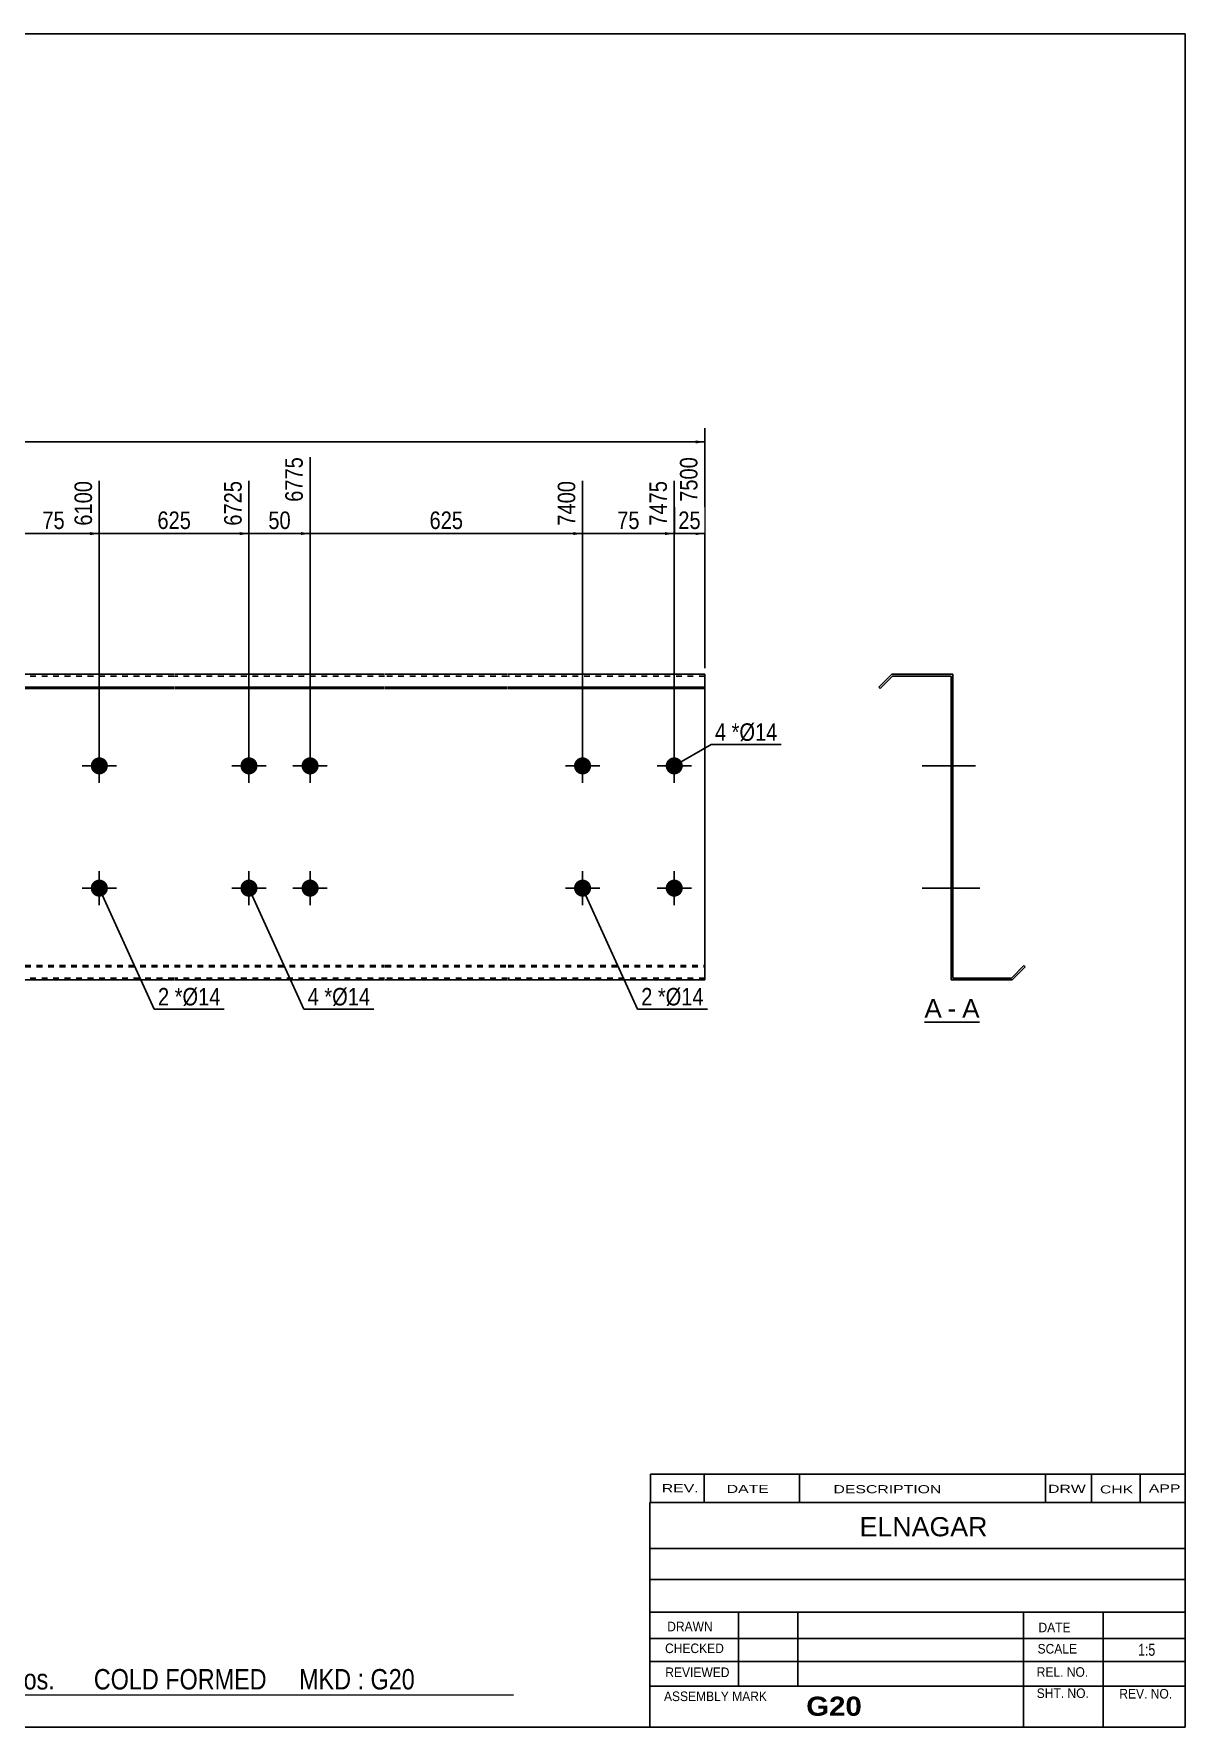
# Model space of a CAD drawing. Header units: millimetres. Extents: x -71 to 331, y -147 to 130.
# Drawn here: x 142.8 to 331.2, y -147.2 to 129.8 of the extents above; entities that cross this region are included whole.
import ezdxf

# ---------------------------------------------------------------- set-up
doc = ezdxf.new("R2010")
doc.units = ezdxf.units.MM
doc.linetypes.add('DXK_LINE_DOT1', pattern=[1.8814, 0.9407, -0.9407])
doc.styles.add('Arial', font='ARIAL.TTF', dxfattribs={"height": 0.2})
doc.styles.add('Arial Bold', font='ARIALBD.TTF', dxfattribs={"height": 0.2})
doc.styles.add('Arial Narrow', font='ARIALN.TTF', dxfattribs={"height": 0.2})

# ---------------------------------------------------------------- blocks, each defined once
blk = doc.blocks.new('Unknown-629097540-1776')
at = {"color": 5, "linetype": 'Continuous'}
for p, q in [((331.25, 129.75), (-68.75, 129.75)), ((-68.75, 129.75), (-68.75, -147.25)), ((331.25, -147.25), (331.25, 129.75)), ((-68.75, -147.25), (331.25, -147.25))]:
    blk.add_line(p, q, dxfattribs=at)
at = {"color": 174, "linetype": 'Continuous', "style": 'Arial'}
blk.add_text('Tekla structures', height=1.9102, rotation=90, dxfattribs=at).set_placement((-69.25, -146.75))
blk = doc.blocks.new('Unknown-629097540-12 - 1222')
at = {"color": 7, "linetype": 'Continuous'}
blk.add_line((288.58, -31.95), (297.61, -31.95), dxfattribs=at)
at = {"color": 0, "linetype": 'Continuous'}
blk.add_wipeout([(291.42, -31.2), (291.42, -28), (288.58, -28), (288.58, -31.2)], dxfattribs=at)
blk.add_wipeout([(293.8, -31.2), (293.8, -28), (292.38, -28), (292.38, -31.2)], dxfattribs=at)
at = {"color": 96, "linetype": 'Continuous', "style": 'Arial'}
blk.add_text('A', height=3.06, dxfattribs=at).set_placement((288.58, -31.2))
at = {"color": 0, "linetype": 'Continuous'}
blk.add_wipeout([(297.61, -31.2), (297.61, -28), (294.76, -28), (294.76, -31.2)], dxfattribs=at)
at = {"color": 96, "linetype": 'Continuous', "style": 'Arial'}
for s, p in [('-', (292.38, -31.2)), ('A', (294.76, -31.2))]:
    blk.add_text(s, height=3.06, dxfattribs=at).set_placement(p)
blk = doc.blocks.new('Bolt-629097540-1215 - 1201')
at = {"linetype": 'Continuous'}
blk.add_hatch(color=3, dxfattribs=at).paths.add_polyline_path([(154.96, -10, -1), (152.16, -10, -1)])
at = {"color": 3, "linetype": 'Continuous'}
for p, q in [((153.56, -7.2), (153.56, -12.8)), ((150.76, -10), (156.36, -10))]:
    blk.add_line(p, q, dxfattribs=at)
blk = doc.blocks.new('Part-629097540-1204 - 1201')
at = {"color": 2, "linetype": 'Continuous'}
for p, q in [((0, 25), (0, -25)), ((32.19, 25), (0, 25)), ((52.29, 25), (32.29, 25)), ((86.78, 25), (52.39, 25)), ((126.27, 25), (86.88, 25)), ((165.76, 25), (126.37, 25)), ((200.25, 25), (165.86, 25)), ((220.35, 25), (200.35, 25)), ((252.64, 25), (220.45, 25)), ((252.64, 25), (252.64, -25)), ((0, 22.88), (32.19, 22.88)), ((0, 22.67), (32.19, 22.67)), ((32.29, 22.88), (52.29, 22.88)), ((32.29, 22.67), (52.29, 22.67)), ((52.39, 22.88), (86.78, 22.88)), ((52.39, 22.67), (86.78, 22.67)), ((86.88, 22.88), (126.27, 22.88)), ((86.88, 22.67), (126.27, 22.67)), ((126.37, 22.88), (165.76, 22.88)), ((126.37, 22.67), (165.76, 22.67)), ((165.86, 22.88), (200.25, 22.88)), ((165.86, 22.67), (200.25, 22.67)), ((200.35, 22.88), (220.35, 22.88)), ((200.35, 22.67), (220.35, 22.67)), ((220.45, 22.88), (252.64, 22.88)), ((220.45, 22.67), (252.64, 22.67)), ((32.19, -25), (0, -25)), ((52.29, -25), (32.29, -25)), ((86.78, -25), (52.39, -25)), ((126.27, -25), (86.88, -25)), ((165.76, -25), (126.37, -25)), ((200.25, -25), (165.86, -25)), ((220.35, -25), (200.35, -25)), ((252.64, -25), (220.45, -25))]:
    blk.add_line(p, q, dxfattribs=at)
at = {"color": 7, "linetype": 'DXK_LINE_DOT1'}
for p, q in [((32.19, 24.7), (0, 24.7)), ((52.29, 24.7), (32.29, 24.7)), ((86.78, 24.7), (52.39, 24.7)), ((126.27, 24.7), (86.88, 24.7)), ((165.76, 24.7), (126.37, 24.7)), ((200.25, 24.7), (165.86, 24.7)), ((220.35, 24.7), (200.35, 24.7)), ((252.64, 24.7), (220.45, 24.7)), ((0, -22.67), (32.19, -22.67)), ((0, -22.88), (32.19, -22.88)), ((32.19, -24.7), (0, -24.7)), ((32.29, -22.67), (52.29, -22.67)), ((32.29, -22.88), (52.29, -22.88)), ((52.29, -24.7), (32.29, -24.7)), ((52.39, -22.67), (86.78, -22.67)), ((52.39, -22.88), (86.78, -22.88)), ((86.78, -24.7), (52.39, -24.7)), ((86.88, -22.67), (126.27, -22.67)), ((86.88, -22.88), (126.27, -22.88)), ((126.27, -24.7), (86.88, -24.7)), ((126.37, -22.67), (165.76, -22.67)), ((126.37, -22.88), (165.76, -22.88)), ((165.76, -24.7), (126.37, -24.7)), ((165.86, -22.67), (200.25, -22.67)), ((165.86, -22.88), (200.25, -22.88)), ((200.25, -24.7), (165.86, -24.7)), ((200.35, -22.67), (220.35, -22.67)), ((200.35, -22.88), (220.35, -22.88)), ((220.35, -24.7), (200.35, -24.7)), ((220.45, -22.67), (252.64, -22.67)), ((220.45, -22.88), (252.64, -22.88)), ((252.64, -24.7), (220.45, -24.7))]:
    blk.add_line(p, q, dxfattribs=at)
blk = doc.blocks.new('Bolt-629097540-1212 - 1201')
at = {"linetype": 'Continuous'}
for points in [[(139.96, -10, -1), (137.16, -10, -1)], [(249.04, -10, -1), (246.24, -10, -1)]]:
    blk.add_hatch(color=3, dxfattribs=at).paths.add_polyline_path(points)
at = {"color": 3, "linetype": 'Continuous'}
for p, q in [((138.56, -7.2), (138.56, -12.8)), ((247.64, -7.2), (247.64, -12.8)), ((141.36, -10), (135.76, -10)), ((250.44, -10), (244.84, -10))]:
    blk.add_line(p, q, dxfattribs=at)
blk = doc.blocks.new('Bolt-629097540-1213 - 1201')
at = {"linetype": 'Continuous'}
for points in [[(139.96, 10, -1), (137.16, 10, -1)], [(249.04, 10, -1), (246.24, 10, -1)]]:
    blk.add_hatch(color=3, dxfattribs=at).paths.add_polyline_path(points)
at = {"color": 3, "linetype": 'Continuous'}
for p, q in [((138.56, 12.8), (138.56, 7.2)), ((247.64, 12.8), (247.64, 7.2)), ((141.36, 10), (135.76, 10)), ((250.44, 10), (244.84, 10))]:
    blk.add_line(p, q, dxfattribs=at)
blk = doc.blocks.new('Bolt-629097540-1214 - 1201')
at = {"linetype": 'Continuous'}
for points in [[(179.45, 10, -1), (176.65, 10, -1)], [(189.45, 10, -1), (186.65, 10, -1)], [(179.45, -10, -1), (176.65, -10, -1)], [(189.45, -10, -1), (186.65, -10, -1)]]:
    blk.add_hatch(color=3, dxfattribs=at).paths.add_polyline_path(points)
at = {"color": 3, "linetype": 'Continuous'}
for p, q in [((178.05, 12.8), (178.05, 7.2)), ((188.05, 12.8), (188.05, 7.2)), ((175.25, 10), (180.85, 10)), ((185.25, 10), (190.85, 10)), ((178.05, -7.2), (178.05, -12.8)), ((188.05, -7.2), (188.05, -12.8)), ((175.25, -10), (180.85, -10)), ((185.25, -10), (190.85, -10))]:
    blk.add_line(p, q, dxfattribs=at)
blk = doc.blocks.new('Bolt-629097540-1216 - 1201')
at = {"linetype": 'Continuous'}
blk.add_hatch(color=3, dxfattribs=at).paths.add_polyline_path([(234.04, -10, -1), (231.24, -10, -1)])
at = {"color": 3, "linetype": 'Continuous'}
for p, q in [((232.64, -7.2), (232.64, -12.8)), ((229.84, -10), (235.44, -10))]:
    blk.add_line(p, q, dxfattribs=at)
blk = doc.blocks.new('Bolt-629097540-1217 - 1201')
at = {"linetype": 'Continuous'}
blk.add_hatch(color=3, dxfattribs=at).paths.add_polyline_path([(234.04, 10, -1), (231.24, 10, -1)])
at = {"color": 3, "linetype": 'Continuous'}
for p, q in [((232.64, 12.8), (232.64, 7.2)), ((235.44, 10), (229.84, 10))]:
    blk.add_line(p, q, dxfattribs=at)
blk = doc.blocks.new('Bolt-629097540-1218 - 1201')
at = {"linetype": 'Continuous'}
blk.add_hatch(color=3, dxfattribs=at).paths.add_polyline_path([(154.96, 10, -1), (152.16, 10, -1)])
at = {"color": 3, "linetype": 'Continuous'}
for p, q in [((153.56, 12.8), (153.56, 7.2)), ((156.36, 10), (150.76, 10))]:
    blk.add_line(p, q, dxfattribs=at)
blk = doc.blocks.new('Bolt-629097540-1224 - 1222')
at = {"linetype": 'Continuous'}
for points in [[(293.24, 8.6), (293.24, 11.4), (292.94, 11.4), (292.94, 8.6)], [(293.24, 8.6), (293.24, 11.4), (292.94, 11.4), (292.94, 8.6)], [(293.24, -11.4), (293.24, -8.6), (292.94, -8.6), (292.94, -11.4)], [(293.24, -11.4), (293.24, -8.6), (292.94, -8.6), (292.94, -11.4)]]:
    blk.add_hatch(color=3, dxfattribs=at).paths.add_polyline_path(points)
at = {"color": 3, "linetype": 'Continuous'}
for p, q in [((292.94, 11.4), (293.24, 11.4)), ((292.94, 11.4), (293.24, 11.4)), ((290.34, 10), (296.94, 10)), ((290.34, 10), (296.94, 10)), ((292.94, 8.6), (293.24, 8.6)), ((292.94, 8.6), (293.24, 8.6)), ((290.34, -10), (296.94, -10)), ((290.34, -10), (296.94, -10)), ((292.94, -8.6), (293.24, -8.6)), ((292.94, -8.6), (293.24, -8.6)), ((292.94, -11.4), (293.24, -11.4)), ((292.94, -11.4), (293.24, -11.4))]:
    blk.add_line(p, q, dxfattribs=at)
blk = doc.blocks.new('Part-629097540-1223 - 1222')
at = {"color": 2, "linetype": 'Continuous'}
for p, q in [((283.24, 25), (281.12, 22.88)), ((283.24, 25), (293.24, 25)), ((293.24, -24.7), (293.24, 25)), ((281.12, 22.88), (281.33, 22.67)), ((283.37, 24.7), (281.33, 22.67)), ((283.37, 24.7), (292.94, 24.7)), ((292.94, 24.7), (292.94, -25)), ((302.82, -24.7), (293.24, -24.7)), ((302.82, -24.7), (304.85, -22.67)), ((302.94, -25), (305.06, -22.88)), ((305.06, -22.88), (304.85, -22.67)), ((302.94, -25), (292.94, -25))]:
    blk.add_line(p, q, dxfattribs=at)
blk = doc.blocks.new('Bolt-629097540-1225 - 1222')
at = {"linetype": 'Continuous'}
blk.add_hatch(color=3, dxfattribs=at).paths.add_polyline_path([(293.24, -11.4), (293.24, -8.6), (292.94, -8.6), (292.94, -11.4)])
at = {"color": 3, "linetype": 'Continuous'}
for p, q in [((291.04, -10), (297.64, -10)), ((292.94, -8.6), (293.24, -8.6)), ((292.94, -11.4), (293.24, -11.4))]:
    blk.add_line(p, q, dxfattribs=at)
blk = doc.blocks.new('Bolt-629097540-1226 - 1222')
at = {"linetype": 'Continuous'}
blk.add_hatch(color=3, dxfattribs=at).paths.add_polyline_path([(293.24, -11.4), (293.24, -8.6), (292.94, -8.6), (292.94, -11.4)])
at = {"color": 3, "linetype": 'Continuous'}
for p, q in [((291.04, -10), (297.64, -10)), ((292.94, -8.6), (293.24, -8.6)), ((292.94, -11.4), (293.24, -11.4))]:
    blk.add_line(p, q, dxfattribs=at)
blk = doc.blocks.new('Bolt-629097540-1227 - 1222')
at = {"linetype": 'Continuous'}
blk.add_hatch(color=3, dxfattribs=at).paths.add_polyline_path([(293.24, 8.6), (293.24, 11.4), (292.94, 11.4), (292.94, 8.6)])
at = {"color": 3, "linetype": 'Continuous'}
for p, q in [((293.24, 11.4), (292.94, 11.4)), ((294.84, 10), (288.24, 10)), ((293.24, 8.6), (292.94, 8.6))]:
    blk.add_line(p, q, dxfattribs=at)
blk = doc.blocks.new('Bolt-629097540-1228 - 1222')
at = {"linetype": 'Continuous'}
blk.add_hatch(color=3, dxfattribs=at).paths.add_polyline_path([(293.24, 8.6), (293.24, 11.4), (292.94, 11.4), (292.94, 8.6)])
at = {"color": 3, "linetype": 'Continuous'}
for p, q in [((293.24, 11.4), (292.94, 11.4)), ((294.84, 10), (288.24, 10)), ((293.24, 8.6), (292.94, 8.6))]:
    blk.add_line(p, q, dxfattribs=at)
blk = doc.blocks.new('Bolt-629097540-1229 - 1222')
at = {"linetype": 'Continuous'}
blk.add_hatch(color=3, dxfattribs=at).paths.add_polyline_path([(293.24, -11.4), (293.24, -8.6), (292.94, -8.6), (292.94, -11.4)])
blk.add_hatch(color=3, dxfattribs=at).paths.add_polyline_path([(293.24, -11.4), (293.24, -8.6), (292.94, -8.6), (292.94, -11.4)])
at = {"color": 3, "linetype": 'Continuous'}
for p, q in [((294.84, -10), (288.24, -10)), ((294.84, -10), (288.24, -10)), ((293.24, -8.6), (292.94, -8.6)), ((293.24, -8.6), (292.94, -8.6)), ((293.24, -11.4), (292.94, -11.4)), ((293.24, -11.4), (292.94, -11.4))]:
    blk.add_line(p, q, dxfattribs=at)
blk = doc.blocks.new('Bolt-629097540-1230 - 1222')
at = {"linetype": 'Continuous'}
blk.add_hatch(color=3, dxfattribs=at).paths.add_polyline_path([(293.24, 8.6), (293.24, 11.4), (292.94, 11.4), (292.94, 8.6)])
blk.add_hatch(color=3, dxfattribs=at).paths.add_polyline_path([(293.24, 8.6), (293.24, 11.4), (292.94, 11.4), (292.94, 8.6)])
at = {"color": 3, "linetype": 'Continuous'}
for p, q in [((293.24, 11.4), (292.94, 11.4)), ((293.24, 11.4), (292.94, 11.4)), ((294.84, 10), (288.24, 10)), ((294.84, 10), (288.24, 10)), ((293.24, 8.6), (292.94, 8.6)), ((293.24, 8.6), (292.94, 8.6))]:
    blk.add_line(p, q, dxfattribs=at)
blk = doc.blocks.new('Bolt-629097540-1231 - 1222')
at = {"linetype": 'Continuous'}
blk.add_hatch(color=3, dxfattribs=at).paths.add_polyline_path([(293.24, -11.4), (293.24, -8.6), (292.94, -8.6), (292.94, -11.4)])
blk.add_hatch(color=3, dxfattribs=at).paths.add_polyline_path([(293.24, -11.4), (293.24, -8.6), (292.94, -8.6), (292.94, -11.4)])
at = {"color": 3, "linetype": 'Continuous'}
for p, q in [((294.84, -10), (288.24, -10)), ((294.84, -10), (288.24, -10)), ((293.24, -8.6), (292.94, -8.6)), ((293.24, -8.6), (292.94, -8.6)), ((293.24, -11.4), (292.94, -11.4)), ((293.24, -11.4), (292.94, -11.4))]:
    blk.add_line(p, q, dxfattribs=at)
blk = doc.blocks.new('Bolt-629097540-1232 - 1222')
at = {"linetype": 'Continuous'}
blk.add_hatch(color=3, dxfattribs=at).paths.add_polyline_path([(293.24, 8.6), (293.24, 11.4), (292.94, 11.4), (292.94, 8.6)])
blk.add_hatch(color=3, dxfattribs=at).paths.add_polyline_path([(293.24, 8.6), (293.24, 11.4), (292.94, 11.4), (292.94, 8.6)])
at = {"color": 3, "linetype": 'Continuous'}
for p, q in [((293.24, 11.4), (292.94, 11.4)), ((293.24, 11.4), (292.94, 11.4)), ((294.84, 10), (288.24, 10)), ((294.84, 10), (288.24, 10)), ((293.24, 8.6), (292.94, 8.6)), ((293.24, 8.6), (292.94, 8.6))]:
    blk.add_line(p, q, dxfattribs=at)
blk = doc.blocks.new('Bolt-629097540-1233 - 1222')
at = {"linetype": 'Continuous'}
for points in [[(293.24, 8.6), (293.24, 11.4), (292.94, 11.4), (292.94, 8.6)], [(293.24, 8.6), (293.24, 11.4), (292.94, 11.4), (292.94, 8.6)], [(293.24, -11.4), (293.24, -8.6), (292.94, -8.6), (292.94, -11.4)], [(293.24, -11.4), (293.24, -8.6), (292.94, -8.6), (292.94, -11.4)]]:
    blk.add_hatch(color=3, dxfattribs=at).paths.add_polyline_path(points)
at = {"color": 3, "linetype": 'Continuous'}
for p, q in [((292.94, 11.4), (293.24, 11.4)), ((292.94, 11.4), (293.24, 11.4)), ((290.34, 10), (296.94, 10)), ((290.34, 10), (296.94, 10)), ((292.94, 8.6), (293.24, 8.6)), ((292.94, 8.6), (293.24, 8.6)), ((290.34, -10), (296.94, -10)), ((290.34, -10), (296.94, -10)), ((292.94, -8.6), (293.24, -8.6)), ((292.94, -8.6), (293.24, -8.6)), ((292.94, -11.4), (293.24, -11.4)), ((292.94, -11.4), (293.24, -11.4))]:
    blk.add_line(p, q, dxfattribs=at)
blk = doc.blocks.new('Bolt-629097540-1234 - 1222')
at = {"linetype": 'Continuous'}
blk.add_hatch(color=3, dxfattribs=at).paths.add_polyline_path([(293.24, -11.4), (293.24, -8.6), (292.94, -8.6), (292.94, -11.4)])
at = {"color": 3, "linetype": 'Continuous'}
for p, q in [((291.04, -10), (297.64, -10)), ((292.94, -8.6), (293.24, -8.6)), ((292.94, -11.4), (293.24, -11.4))]:
    blk.add_line(p, q, dxfattribs=at)
blk = doc.blocks.new('Bolt-629097540-1235 - 1222')
at = {"linetype": 'Continuous'}
blk.add_hatch(color=3, dxfattribs=at).paths.add_polyline_path([(293.24, -11.4), (293.24, -8.6), (292.94, -8.6), (292.94, -11.4)])
at = {"color": 3, "linetype": 'Continuous'}
for p, q in [((291.04, -10), (297.64, -10)), ((292.94, -8.6), (293.24, -8.6)), ((292.94, -11.4), (293.24, -11.4))]:
    blk.add_line(p, q, dxfattribs=at)
blk = doc.blocks.new('Bolt-629097540-1236 - 1222')
at = {"linetype": 'Continuous'}
blk.add_hatch(color=3, dxfattribs=at).paths.add_polyline_path([(293.24, 8.6), (293.24, 11.4), (292.94, 11.4), (292.94, 8.6)])
at = {"color": 3, "linetype": 'Continuous'}
for p, q in [((293.24, 11.4), (292.94, 11.4)), ((294.84, 10), (288.24, 10)), ((293.24, 8.6), (292.94, 8.6))]:
    blk.add_line(p, q, dxfattribs=at)
blk = doc.blocks.new('Bolt-629097540-1237 - 1222')
at = {"linetype": 'Continuous'}
blk.add_hatch(color=3, dxfattribs=at).paths.add_polyline_path([(293.24, 8.6), (293.24, 11.4), (292.94, 11.4), (292.94, 8.6)])
at = {"color": 3, "linetype": 'Continuous'}
for p, q in [((293.24, 11.4), (292.94, 11.4)), ((294.84, 10), (288.24, 10)), ((293.24, 8.6), (292.94, 8.6))]:
    blk.add_line(p, q, dxfattribs=at)
blk = doc.blocks.new('StraightDimension-629097540-1334 - 1201')
at = {"linetype": 'Continuous'}
for points in [[(1.5, 62.75), (0, 63), (1.5, 63.25)], [(251.14, 63.25), (252.64, 63), (251.14, 62.75)]]:
    blk.add_hatch(color=7, dxfattribs=at).paths.add_polyline_path(points)
at = {"color": 7, "linetype": 'Continuous'}
for p, q in [((0, 26), (0, 65.25)), ((252.64, 26), (252.64, 65.25)), ((0, 63), (252.64, 63))]:
    blk.add_line(p, q, dxfattribs=at)
at = {"color": 0}
blk.add_wipeout([(130.58, 63.15), (130.58, 67.35), (122.06, 67.35), (122.06, 63.15)], dxfattribs=at)
at = {"color": 3, "style": 'Arial Narrow'}
blk.add_text('7500', height=2.863, dxfattribs=at).set_placement((122.66, 63.75))
blk = doc.blocks.new('StraightDimension-629097540-1249 - 1201')
at = {"linetype": 'Continuous'}
blk.add_hatch(color=7, dxfattribs=at).paths.add_polyline_path([(251.14, 48.25), (252.64, 48), (251.14, 47.75)])
at = {"color": 7, "linetype": 'Continuous'}
for p, q in [((252.64, 26), (252.64, 60.51)), ((247.64, 11), (247.64, 56.61)), ((247.64, 48), (252.64, 48))]:
    blk.add_line(p, q, dxfattribs=at)
at = {"color": 0}
blk.add_wipeout([(252.57, 48.15), (252.57, 52.35), (247.71, 52.35), (247.71, 48.15)], dxfattribs=at)
at = {"color": 0, "linetype": 'Continuous'}
blk.add_wipeout([(252.04, 61.11), (247.84, 61.11), (247.84, 52.6), (252.04, 52.6)], dxfattribs=at)
at = {"color": 3, "linetype": 'Continuous', "style": 'Arial Narrow'}
blk.add_text('7500', height=2.863, rotation=90.0002, dxfattribs=at).set_placement((251.44, 53.2))
at = {"color": 3, "style": 'Arial Narrow'}
blk.add_text('25', height=2.863, dxfattribs=at).set_placement((248.31, 48.75))
blk = doc.blocks.new('StraightDimension-629097540-1250 - 1201')
at = {"linetype": 'Continuous'}
blk.add_hatch(color=7, dxfattribs=at).paths.add_polyline_path([(246.14, 48.25), (247.64, 48), (246.14, 47.75)])
at = {"color": 7, "linetype": 'Continuous'}
for p, q in [((232.64, 11), (232.64, 56.61)), ((247.64, 11), (247.64, 56.61)), ((232.64, 48), (247.64, 48))]:
    blk.add_line(p, q, dxfattribs=at)
at = {"color": 0}
blk.add_wipeout([(242.57, 48.15), (242.57, 52.35), (237.71, 52.35), (237.71, 48.15)], dxfattribs=at)
at = {"color": 0, "linetype": 'Continuous'}
blk.add_wipeout([(247.04, 57.21), (242.84, 57.21), (242.84, 48.7), (247.04, 48.7)], dxfattribs=at)
at = {"color": 3, "linetype": 'Continuous', "style": 'Arial Narrow'}
blk.add_text('7475', height=2.863, rotation=90.0002, dxfattribs=at).set_placement((246.44, 49.3))
at = {"color": 3, "style": 'Arial Narrow'}
blk.add_text('75', height=2.863, dxfattribs=at).set_placement((238.31, 48.75))
blk = doc.blocks.new('StraightDimension-629097540-1251 - 1201')
at = {"linetype": 'Continuous'}
blk.add_hatch(color=7, dxfattribs=at).paths.add_polyline_path([(231.14, 48.25), (232.64, 48), (231.14, 47.75)])
at = {"color": 7, "linetype": 'Continuous'}
for p, q in [((188.05, 11), (188.05, 60.51)), ((232.64, 11), (232.64, 56.61)), ((188.05, 48), (232.64, 48))]:
    blk.add_line(p, q, dxfattribs=at)
at = {"color": 0, "linetype": 'Continuous'}
blk.add_wipeout([(232.04, 57.21), (227.84, 57.21), (227.84, 48.7), (232.04, 48.7)], dxfattribs=at)
at = {"color": 0}
blk.add_wipeout([(213.69, 48.15), (213.69, 52.35), (207, 52.35), (207, 48.15)], dxfattribs=at)
at = {"color": 3, "linetype": 'Continuous', "style": 'Arial Narrow'}
blk.add_text('7400', height=2.863, rotation=90.0002, dxfattribs=at).set_placement((231.44, 49.3))
at = {"color": 3, "style": 'Arial Narrow'}
blk.add_text('625', height=2.863, dxfattribs=at).set_placement((207.6, 48.75))
blk = doc.blocks.new('StraightDimension-629097540-1252 - 1201')
at = {"linetype": 'Continuous'}
blk.add_hatch(color=7, dxfattribs=at).paths.add_polyline_path([(186.55, 48.25), (188.05, 48), (186.55, 47.75)])
at = {"color": 7, "linetype": 'Continuous'}
for p, q in [((188.05, 11), (188.05, 60.51)), ((178.05, 11), (178.05, 56.61)), ((178.05, 48), (188.05, 48))]:
    blk.add_line(p, q, dxfattribs=at)
at = {"color": 0}
blk.add_wipeout([(185.48, 48.15), (185.48, 52.35), (180.62, 52.35), (180.62, 48.15)], dxfattribs=at)
at = {"color": 0, "linetype": 'Continuous'}
blk.add_wipeout([(187.45, 61.11), (183.25, 61.11), (183.25, 52.6), (187.45, 52.6)], dxfattribs=at)
at = {"color": 3, "linetype": 'Continuous', "style": 'Arial Narrow'}
blk.add_text('6775', height=2.863, rotation=90.0002, dxfattribs=at).set_placement((186.85, 53.2))
at = {"color": 3, "style": 'Arial Narrow'}
blk.add_text('50', height=2.863, dxfattribs=at).set_placement((181.22, 48.75))
blk = doc.blocks.new('StraightDimension-629097540-1253 - 1201')
at = {"linetype": 'Continuous'}
blk.add_hatch(color=7, dxfattribs=at).paths.add_polyline_path([(176.55, 48.25), (178.05, 48), (176.55, 47.75)])
at = {"color": 7, "linetype": 'Continuous'}
for p, q in [((153.56, 11), (153.56, 56.61)), ((178.05, 11), (178.05, 56.61)), ((153.56, 48), (178.05, 48))]:
    blk.add_line(p, q, dxfattribs=at)
at = {"color": 0, "linetype": 'Continuous'}
blk.add_wipeout([(177.45, 57.21), (173.25, 57.21), (173.25, 48.7), (177.45, 48.7)], dxfattribs=at)
at = {"color": 0}
blk.add_wipeout([(169.15, 48.15), (169.15, 52.35), (162.47, 52.35), (162.47, 48.15)], dxfattribs=at)
at = {"color": 3, "linetype": 'Continuous', "style": 'Arial Narrow'}
blk.add_text('6725', height=2.863, rotation=90.0002, dxfattribs=at).set_placement((176.85, 49.3))
at = {"color": 3, "style": 'Arial Narrow'}
blk.add_text('625', height=2.863, dxfattribs=at).set_placement((163.07, 48.75))
blk = doc.blocks.new('StraightDimension-629097540-1254 - 1201')
at = {"linetype": 'Continuous'}
blk.add_hatch(color=7, dxfattribs=at).paths.add_polyline_path([(152.06, 48.25), (153.56, 48), (152.06, 47.75)])
at = {"color": 7, "linetype": 'Continuous'}
for p, q in [((138.56, 11), (138.56, 56.61)), ((153.56, 11), (153.56, 56.61)), ((138.56, 48), (153.56, 48))]:
    blk.add_line(p, q, dxfattribs=at)
at = {"color": 0}
blk.add_wipeout([(148.49, 48.15), (148.49, 52.35), (143.64, 52.35), (143.64, 48.15)], dxfattribs=at)
at = {"color": 0, "linetype": 'Continuous'}
blk.add_wipeout([(152.96, 57.21), (148.76, 57.21), (148.76, 48.7), (152.96, 48.7)], dxfattribs=at)
at = {"color": 3, "linetype": 'Continuous', "style": 'Arial Narrow'}
blk.add_text('6100', height=2.863, rotation=90.0002, dxfattribs=at).set_placement((152.36, 49.3))
at = {"color": 3, "style": 'Arial Narrow'}
blk.add_text('75', height=2.863, dxfattribs=at).set_placement((144.24, 48.75))
blk = doc.blocks.new('CBS_CALLOFF-629097540-1804')
at = {"color": 7, "linetype": 'Continuous'}
blk.add_line((105.13, -141.98), (221.36, -142), dxfattribs=at)
at = {"color": 3, "linetype": 'Continuous', "style": 'Arial Narrow'}
blk.add_text('QTY= 22 Nos.      COLD FORMED     MKD : G20', height=3.3405, dxfattribs=at).set_placement((121.92, -141.09))
blk = doc.blocks.new('CBS_NAME_BLOG-629097540-1805')
at = {"color": 7, "linetype": 'Continuous'}
for p, q in [((243.66, -110.5), (331.18, -110.5)), ((243.66, -147.21), (243.66, -110.5)), ((243.66, -118.04), (331.18, -118.04)), ((243.73, -123.09), (331.25, -123.09)), ((243.66, -128.46), (331.18, -128.46)), ((258.18, -140.57), (258.18, -128.47)), ((267.87, -140.54), (267.87, -128.47)), ((304.78, -147.21), (304.78, -128.48)), ((317.83, -147.21), (317.83, -128.47)), ((243.67, -132.76), (331.25, -132.74)), ((243.66, -136.51), (331.18, -136.51)), ((243.66, -140.55), (331.18, -140.55)), ((243.66, -147.25), (331.25, -147.25))]:
    blk.add_line(p, q, dxfattribs=at)
at = {"color": 3, "linetype": 'Continuous', "style": 'Arial'}
blk.add_text('ELNAGAR', height=3.133, dxfattribs=at).set_placement((277.98, -116.03))
at = {"color": 3, "linetype": 'Continuous'}
for s, height, style, width, p in [('DRAWN', 1.566, 'Arial', 0.9, (246.49, -131.57)), ('DATE', 1.566, 'Arial', 0.9, (307.25, -131.73)), ('CHECKED', 1.566, 'Arial', 0.9, (246.14, -135.14)), ('SCALE', 1.566, 'Arial', 0.9, (307.1, -135.21)), ('1:5', 1.957, 'Arial Narrow', 0.9, (323.55, -135.57)), ('REVIEWED', 1.566, 'Arial', 0.9, (246.18, -139.06)), ('REL. NO.', 1.566, 'Arial', 0.9, (306.96, -139.01)), ('SHT. NO.', 1.566, 'Arial', 0.9, (306.96, -142.48)), ('REV. NO.', 1.566, 'Arial', 0.9, (320.48, -142.57)), ('ASSEMBLY MARK', 1.5663, 'Arial', 0.9, (245.96, -142.99)), ('G20', 3.131, 'Arial Bold', 1.1, (269.24, -145.39))]:
    blk.add_text(s, height=height, dxfattribs=dict(at, style=style, width=width)).set_placement(p)
blk = doc.blocks.new('CBS_REVISION-629097540-1806')
at = {"color": 7, "linetype": 'Continuous'}
for p, q in [((243.74, -105.87), (331.24, -105.87)), ((243.74, -105.87), (243.74, -110.5)), ((252.54, -105.87), (252.54, -110.5)), ((268.13, -105.87), (268.13, -110.44)), ((308.39, -105.87), (308.39, -110.5)), ((315.93, -105.87), (315.93, -110.5)), ((323.88, -105.87), (323.88, -110.5)), ((243.74, -110.5), (331.24, -110.5))]:
    blk.add_line(p, q, dxfattribs=at)
at = {"color": 7, "style": 'Arial Narrow', "width": 1.7}
for s, height, p in [('REV.', 1.326, (245.6, -108.82)), ('DATE', 1.326, (256.23, -108.94)), ('DESCRIPTION', 1.3257, (273.71, -108.99)), ('DRW', 1.326, (308.82, -108.93)), ('CHK', 1.326, (317.31, -109.02)), ('APP', 1.326, (325.31, -108.87))]:
    blk.add_text(s, height=height, dxfattribs=at).set_placement(p)
blk = doc.blocks.new('MarkSet-629097540-1363 - 1201')
at = {"color": 0}
blk.add_wipeout([(256.13, 14.1), (256.13, 17.1), (254.3, 17.1), (254.3, 14.1)], dxfattribs=at)
blk.add_wipeout([(256.13, 14.1), (256.13, 17.1), (254.3, 17.1), (254.3, 14.1)], dxfattribs=at)
at = {"color": 7, "linetype": 'Continuous'}
blk.add_line((247.64, 10), (253.7, 13.5), dxfattribs=at)
at = {"color": 0}
blk.add_wipeout([(258.31, 14.1), (258.31, 17.1), (257.03, 17.1), (257.03, 14.1)], dxfattribs=at)
blk.add_wipeout([(258.31, 14.1), (258.31, 17.1), (257.03, 17.1), (257.03, 14.1)], dxfattribs=at)
at = {"color": 3, "style": 'Arial Narrow'}
blk.add_text('4', height=2.86, dxfattribs=at).set_placement((254.3, 14.1))
at = {"color": 0}
blk.add_wipeout([(264.52, 14.1), (264.52, 17.1), (258.31, 17.1), (258.31, 14.1)], dxfattribs=at)
blk.add_wipeout([(264.52, 14.1), (264.52, 17.1), (258.31, 17.1), (258.31, 14.1)], dxfattribs=at)
at = {"color": 7, "linetype": 'Continuous'}
blk.add_line((253.7, 13.5), (265.12, 13.5), dxfattribs=at)
at = {"color": 3, "style": 'Arial Narrow'}
for s, height, p in [('*', 2.86, (257.03, 14.1)), ('Ø14', 2.863, (258.31, 14.1))]:
    blk.add_text(s, height=height, dxfattribs=at).set_placement(p)
blk = doc.blocks.new('MarkSet-629097540-1368 - 1201')
at = {"color": 0}
blk.add_wipeout([(164.99, -29.19), (164.99, -26.19), (163.16, -26.19), (163.16, -29.19)], dxfattribs=at)
blk.add_wipeout([(164.99, -29.19), (164.99, -26.19), (163.16, -26.19), (163.16, -29.19)], dxfattribs=at)
at = {"color": 7, "linetype": 'Continuous'}
blk.add_line((153.56, -10), (162.56, -29.79), dxfattribs=at)
at = {"color": 0}
blk.add_wipeout([(167.17, -29.19), (167.17, -26.19), (165.89, -26.19), (165.89, -29.19)], dxfattribs=at)
blk.add_wipeout([(167.17, -29.19), (167.17, -26.19), (165.89, -26.19), (165.89, -29.19)], dxfattribs=at)
at = {"color": 3, "style": 'Arial Narrow'}
blk.add_text('2', height=2.86, dxfattribs=at).set_placement((163.16, -29.19))
at = {"color": 0}
blk.add_wipeout([(173.38, -29.19), (173.38, -26.19), (167.17, -26.19), (167.17, -29.19)], dxfattribs=at)
blk.add_wipeout([(173.38, -29.19), (173.38, -26.19), (167.17, -26.19), (167.17, -29.19)], dxfattribs=at)
at = {"color": 7, "linetype": 'Continuous'}
blk.add_line((162.56, -29.79), (173.98, -29.79), dxfattribs=at)
at = {"color": 3, "style": 'Arial Narrow'}
for s, height, p in [('*', 2.86, (165.89, -29.19)), ('Ø14', 2.863, (167.17, -29.19))]:
    blk.add_text(s, height=height, dxfattribs=at).set_placement(p)
blk = doc.blocks.new('MarkSet-629097540-1373 - 1201')
at = {"color": 0}
blk.add_wipeout([(244.07, -29.19), (244.07, -26.19), (242.24, -26.19), (242.24, -29.19)], dxfattribs=at)
blk.add_wipeout([(244.07, -29.19), (244.07, -26.19), (242.24, -26.19), (242.24, -29.19)], dxfattribs=at)
at = {"color": 7, "linetype": 'Continuous'}
blk.add_line((232.64, -10), (241.64, -29.79), dxfattribs=at)
at = {"color": 0}
blk.add_wipeout([(246.24, -29.19), (246.24, -26.19), (244.97, -26.19), (244.97, -29.19)], dxfattribs=at)
blk.add_wipeout([(246.24, -29.19), (246.24, -26.19), (244.97, -26.19), (244.97, -29.19)], dxfattribs=at)
at = {"color": 3, "style": 'Arial Narrow'}
blk.add_text('2', height=2.86, dxfattribs=at).set_placement((242.24, -29.19))
at = {"color": 0}
blk.add_wipeout([(252.46, -29.19), (252.46, -26.19), (246.24, -26.19), (246.24, -29.19)], dxfattribs=at)
blk.add_wipeout([(252.46, -29.19), (252.46, -26.19), (246.24, -26.19), (246.24, -29.19)], dxfattribs=at)
at = {"color": 7, "linetype": 'Continuous'}
blk.add_line((241.64, -29.79), (253.06, -29.79), dxfattribs=at)
at = {"color": 3, "style": 'Arial Narrow'}
for s, height, p in [('*', 2.86, (244.97, -29.19)), ('Ø14', 2.863, (246.24, -29.19))]:
    blk.add_text(s, height=height, dxfattribs=at).set_placement(p)
blk = doc.blocks.new('Mark-629097540-1377 - 1201')
at = {"color": 0}
blk.add_wipeout([(189.48, -29.19), (189.48, -26.19), (187.65, -26.19), (187.65, -29.19)], dxfattribs=at)
blk.add_wipeout([(189.48, -29.19), (189.48, -26.19), (187.65, -26.19), (187.65, -29.19)], dxfattribs=at)
at = {"color": 7, "linetype": 'Continuous'}
blk.add_line((178.05, -10), (187.05, -29.79), dxfattribs=at)
at = {"color": 0}
blk.add_wipeout([(191.66, -29.19), (191.66, -26.19), (190.38, -26.19), (190.38, -29.19)], dxfattribs=at)
blk.add_wipeout([(191.66, -29.19), (191.66, -26.19), (190.38, -26.19), (190.38, -29.19)], dxfattribs=at)
at = {"color": 3, "style": 'Arial Narrow'}
blk.add_text('4', height=2.86, dxfattribs=at).set_placement((187.65, -29.19))
at = {"color": 0}
blk.add_wipeout([(197.87, -29.19), (197.87, -26.19), (191.66, -26.19), (191.66, -29.19)], dxfattribs=at)
blk.add_wipeout([(197.87, -29.19), (197.87, -26.19), (191.66, -26.19), (191.66, -29.19)], dxfattribs=at)
at = {"color": 7, "linetype": 'Continuous'}
blk.add_line((187.05, -29.79), (198.47, -29.79), dxfattribs=at)
at = {"color": 3, "style": 'Arial Narrow'}
for s, height, p in [('*', 2.86, (190.38, -29.19)), ('Ø14', 2.863, (191.66, -29.19))]:
    blk.add_text(s, height=height, dxfattribs=at).set_placement(p)

msp = doc.modelspace()

# ---------------------------------------------------------------- block references
for name in ['Unknown-629097540-1776', 'Part-629097540-1204 - 1201', 'Part-629097540-1223 - 1222', 'Bolt-629097540-1213 - 1201', 'Bolt-629097540-1218 - 1201', 'Bolt-629097540-1214 - 1201', 'Bolt-629097540-1217 - 1201', 'Bolt-629097540-1227 - 1222', 'Bolt-629097540-1228 - 1222', 'Bolt-629097540-1230 - 1222', 'Bolt-629097540-1232 - 1222', 'Bolt-629097540-1236 - 1222', 'Bolt-629097540-1237 - 1222', 'Bolt-629097540-1224 - 1222', 'Bolt-629097540-1233 - 1222', 'Bolt-629097540-1212 - 1201', 'Bolt-629097540-1215 - 1201', 'Bolt-629097540-1216 - 1201', 'Bolt-629097540-1229 - 1222', 'Bolt-629097540-1231 - 1222', 'Bolt-629097540-1225 - 1222', 'Bolt-629097540-1226 - 1222', 'Bolt-629097540-1234 - 1222', 'Bolt-629097540-1235 - 1222', 'CBS_REVISION-629097540-1806', 'CBS_NAME_BLOG-629097540-1805', 'CBS_CALLOFF-629097540-1804']:
    msp.add_blockref(name, (0, 0))

# ---------------------------------------------------------------- next in the draw order: block references
for name in ['StraightDimension-629097540-1334 - 1201', 'MarkSet-629097540-1368 - 1201', 'Mark-629097540-1377 - 1201', 'MarkSet-629097540-1373 - 1201', 'Unknown-629097540-12 - 1222']:
    msp.add_blockref(name, (0, 0))

# ---------------------------------------------------------------- next in the draw order: block references
msp.add_blockref('StraightDimension-629097540-1249 - 1201', (0, 0))

# ---------------------------------------------------------------- next in the draw order: block references
msp.add_blockref('StraightDimension-629097540-1250 - 1201', (0, 0))

# ---------------------------------------------------------------- next in the draw order: block references
for name in ['StraightDimension-629097540-1251 - 1201', 'MarkSet-629097540-1363 - 1201']:
    msp.add_blockref(name, (0, 0))

# ---------------------------------------------------------------- next in the draw order: block references
msp.add_blockref('StraightDimension-629097540-1252 - 1201', (0, 0))

# ---------------------------------------------------------------- next in the draw order: block references
msp.add_blockref('StraightDimension-629097540-1253 - 1201', (0, 0))

# ---------------------------------------------------------------- next in the draw order: block references
msp.add_blockref('StraightDimension-629097540-1254 - 1201', (0, 0))

doc.saveas('drawing.dxf')
